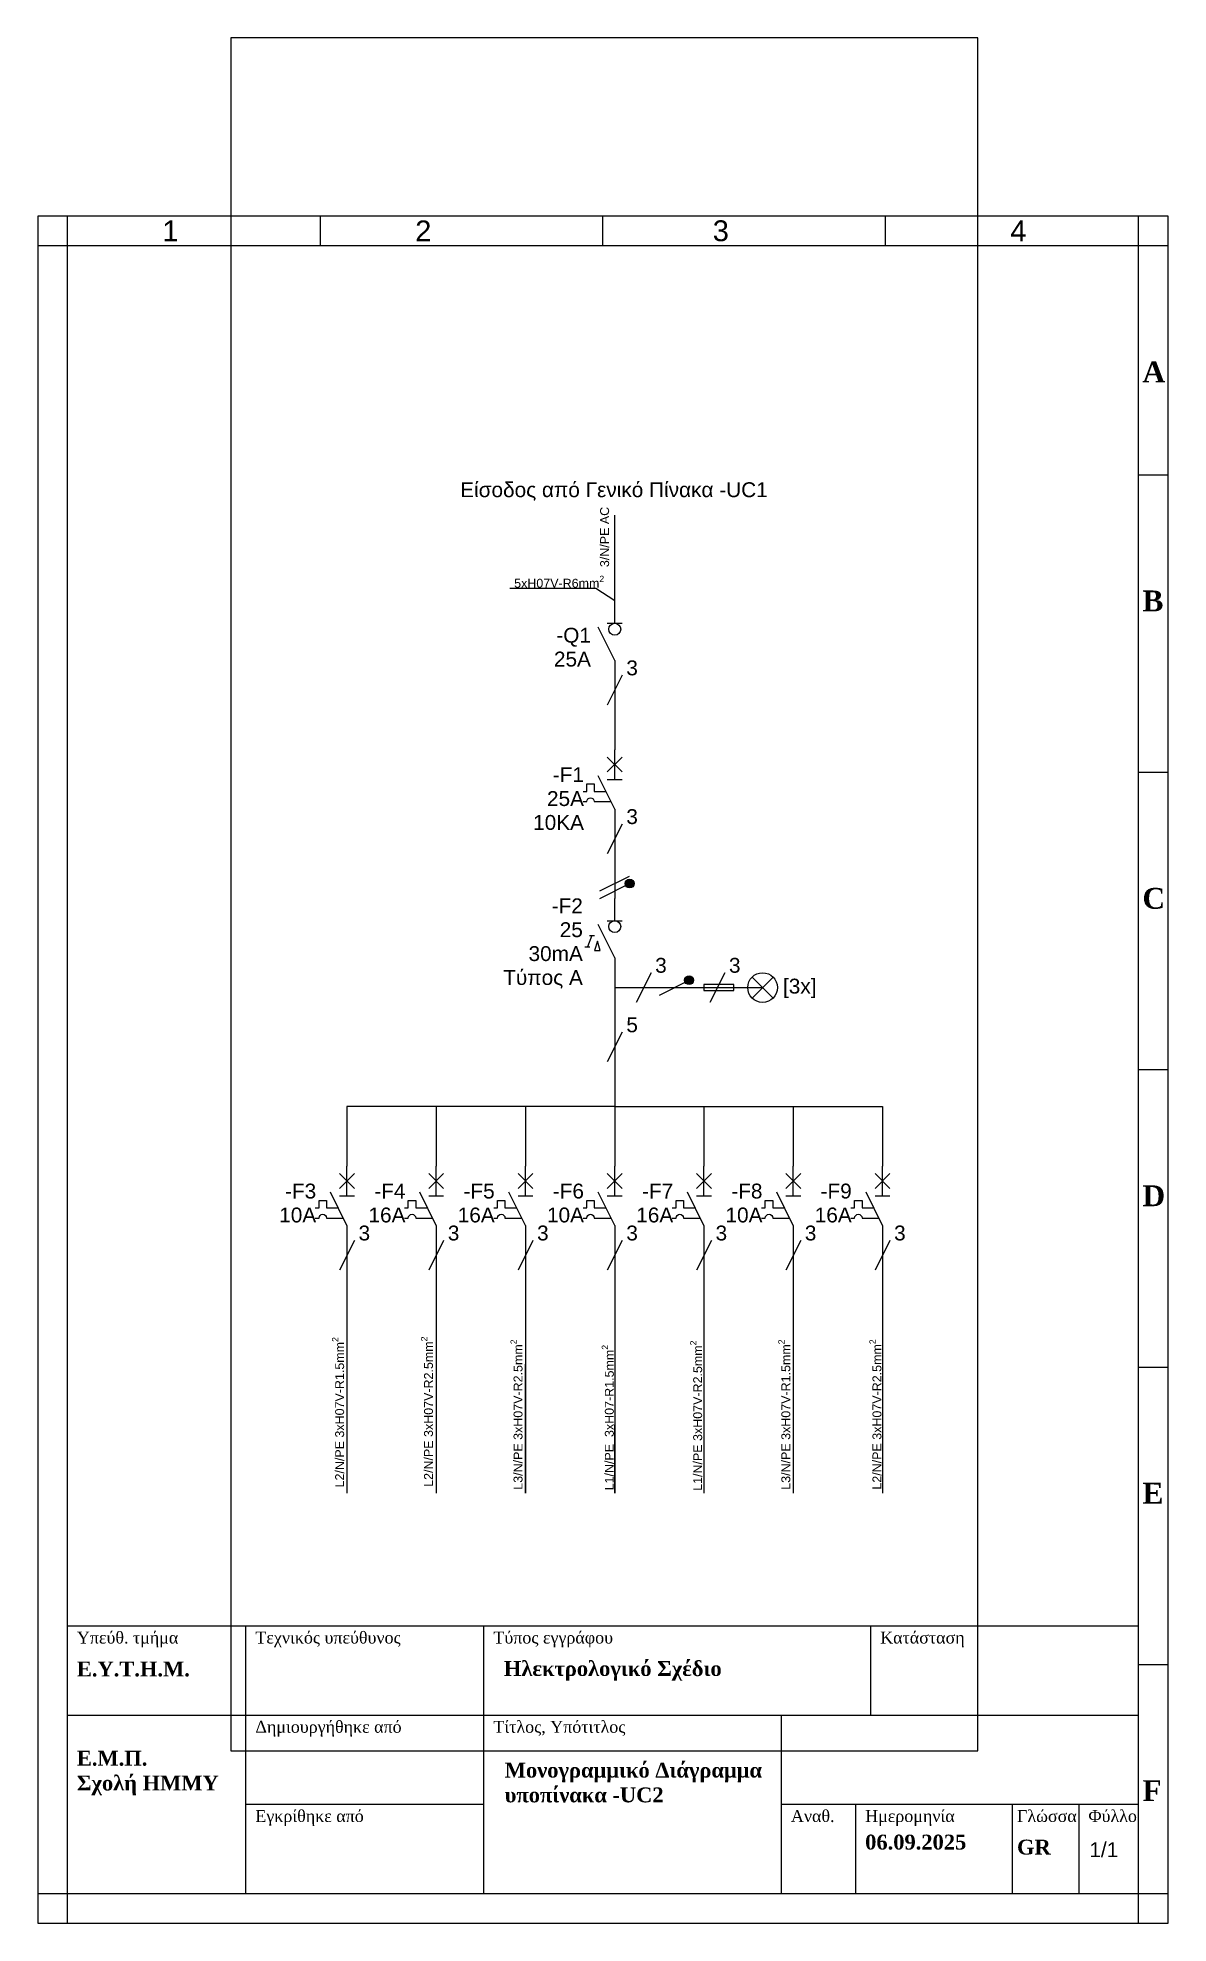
# Paper-space layout 'Layout2-A4' of a CAD drawing. Header units: millimetres. Extents: x 15 to 205, y 5 to 322.
# The model-space entities are those that its viewports show. They can reach past a viewport. Long polylines and large blocks are cut down to what shows.
import ezdxf
from ezdxf.enums import TextEntityAlignment as Align

# ---------------------------------------------------------------- set-up
doc = ezdxf.new("R2010")
doc.units = ezdxf.units.MM
doc.layers.get('0').update_dxf_attribs({"color": 250})
doc.layers.add('Layer1', color=10, linetype='Continuous', plot=False)
doc.styles.get("Standard").update_dxf_attribs({"font": 'arial.ttf'})
doc.styles.add('TextBlock', font='timesbd.ttf', dxfattribs={"height": 2.5})
doc.styles.add('TitleBlock', font='times.ttf', dxfattribs={"height": 2})

# ---------------------------------------------------------------- blocks, each defined once
blk = doc.blocks.new('Disconnectors')
at = {"linetype": 'Continuous'}
for p, q in [((0, -3.75), (0, 0)), ((-1.25, -3.75), (1.25, -3.75))]:
    blk.add_line(p, q, dxfattribs=at)
for q in [(-2.77, -4.4), (0, -15)]:
    blk.add_line((0, -10), q)
blk.add_circle((0, -4.75), 1, dxfattribs=at)
for tag, p in [('REF', (-4, -7.01)), ('IN', (-4, -11.02))]:
    blk.add_attdef(tag, text='', height=2.5, dxfattribs=at).set_placement(p, align=Align.RIGHT)
blk = doc.blocks.new('Protection')
at = {"linetype": 'Continuous'}
for p, q in [((0, -5), (0, 0)), ((-1.25, -5), (1.25, -5))]:
    blk.add_line(p, q, dxfattribs=at)
for p, q in [((-1.25, -1.25), (1.25, -3.75)), ((-1.25, -3.75), (1.25, -1.25)), ((0, -10), (-2.77, -4.4)), ((0, -10), (0, -15))]:
    blk.add_line(p, q)
blk.add_lwpolyline([(-5.32, -7.01), (-4.69, -7.01), (-4.69, -5.76), (-3.44, -5.76), (-3.44, -7.01), (-1.48, -7.01)])
blk.add_lwpolyline([(-5.32, -8.73), (-4.69, -8.73, -1), (-3.44, -8.73), (-0.63, -8.73)], format="xyb")
for tag, p in [('REF', (-5.17, -5.45)), ('IN', (-5.17, -9.47)), ('IC', (-5.17, -13.48))]:
    blk.add_attdef(tag, text='', height=2.5, dxfattribs=at).set_placement(p, align=Align.RIGHT)
blk = doc.blocks.new('RCD')
h = blk.add_hatch(color=256)
h.dxf.hatch_style = 1
edge = h.paths.add_edge_path()
edge.add_arc((2.5, 2.5), 0.75, 0, 360)
for p, q in [((-2.5, 1.25), (2.5, 3.75)), ((-2.5, 0), (2.5, 2.5)), ((0, -10), (-2.77, -4.4)), ((0, -10), (0, -15))]:
    blk.add_line(p, q)
at = {"linetype": 'Continuous'}
for p, q in [((0, -3.75), (0, 0)), ((-3.82, -6.25), (-4.6, -8.12)), ((-4.22, -6.25), (-3.42, -6.25)), ((-1.25, -3.75), (1.25, -3.75)), ((-5, -8.12), (-4.2, -8.12))]:
    blk.add_line(p, q, dxfattribs=at)
blk.add_lwpolyline([(-2.42, -8.75), (-2.92, -7.19), (-3.42, -8.75)], close=True, dxfattribs=at)
blk.add_circle((2.5, 2.5), 0.75)
blk.add_circle((0, -4.75), 1, dxfattribs=at)
for tag, p in [('REF', (-5.36, -2.5)), ('IN', (-5.36, -6.51)), ('IND', (-5.36, -10.53)), ('TYPE', (-5.36, -14.55))]:
    blk.add_attdef(tag, text='', height=2.5, dxfattribs=at).set_placement(p, align=Align.RIGHT)
blk = doc.blocks.new('MultiObjects')
at = {"linetype": 'Continuous'}
blk.add_line((1.25, 2.5), (-1.25, -2.5), dxfattribs=at)
blk.add_attdef('N', (1.95, 2.5), '', height=2.5, dxfattribs=at)
blk = doc.blocks.new('MultiLines')
h = blk.add_hatch(color=256)
h.dxf.hatch_style = 1
edge = h.paths.add_edge_path()
edge.add_arc((2.5, 1.25), 0.75, 0, 360)
blk.add_line((-2.5, -1.25), (2.5, 1.25))
blk.add_circle((2.5, 1.25), 0.75)
blk = doc.blocks.new('Lamp')
at = {"linetype": 'Continuous'}
for p, q in [((-1.77, 1.77), (1.77, -1.77)), ((1.77, 1.77), (-1.77, -1.77))]:
    blk.add_line(p, q, dxfattribs=at)
blk.add_circle((0, 0), 2.5, dxfattribs=at)
blk.add_attdef('REF', text='', height=2.5, dxfattribs=at).set_placement((-3.37, -1.06), align=Align.RIGHT)
blk.add_attdef('TEXT', (3.9, -1.06), '', height=2.5, dxfattribs=at)

msp = doc.modelspace()

# ---------------------------------------------------------------- linework, layer by layer
at = {"color": 0}
for p, q in [((2777.65, 1636.19), (2777.65, 1650.6)), ((2774.5, 1638.3), (2763.9, 1638.3)), ((2777.65, 1636.19), (2774.5, 1638.3)), ((2777.65, 1621.19), (2777.65, 1611.19)), ((2777.65, 1596.19), (2777.65, 1586.19)), ((2777.65, 1571.19), (2777.65, 1561.19)), ((2777.65, 1571.19), (2787.65, 1571.19)), ((2787.65, 1571.19), (2792.65, 1571.19)), ((2792.65, 1571.19), (2797.65, 1571.19)), ((2797.65, 1571.19), (2802.5, 1571.19)), ((2777.65, 1561.19), (2777.65, 1551.19))]:
    msp.add_line(p, q, dxfattribs=at)
for p, q in [((2763.9, 1638.3), (2760, 1638.3)), ((2797.65, 1571.69), (2792.65, 1571.69)), ((2792.65, 1571.69), (2792.65, 1571.19)), ((2792.65, 1571.19), (2792.65, 1570.69)), ((2792.65, 1570.69), (2797.65, 1570.69)), ((2797.65, 1571.19), (2797.65, 1571.69)), ((2797.65, 1570.69), (2797.65, 1571.19)), ((2747.65, 1551.19), (2732.65, 1551.19)), ((2732.65, 1551.19), (2732.65, 1546.19)), ((2762.65, 1551.19), (2747.65, 1551.19)), ((2747.65, 1551.19), (2747.65, 1541.19)), ((2777.65, 1551.19), (2762.65, 1551.19)), ((2762.65, 1551.19), (2762.65, 1541.19)), ((2777.65, 1551.19), (2792.65, 1551.19)), ((2777.65, 1551.19), (2777.65, 1541.19)), ((2792.65, 1551.19), (2807.65, 1551.19)), ((2792.65, 1551.19), (2792.65, 1541.19)), ((2807.65, 1551.19), (2822.65, 1551.19)), ((2807.65, 1551.19), (2807.65, 1541.19)), ((2822.65, 1551.19), (2822.65, 1541.19)), ((2732.65, 1546.19), (2732.65, 1541.19)), ((2732.65, 1526.19), (2732.65, 1486.19)), ((2747.65, 1526.19), (2747.65, 1486.19)), ((2762.65, 1526.19), (2762.65, 1486.19)), ((2777.65, 1526.19), (2777.65, 1486.19)), ((2792.65, 1526.19), (2792.65, 1486.19)), ((2807.65, 1526.19), (2807.65, 1486.19)), ((2822.65, 1526.19), (2822.65, 1486.19)), ((2762.65, 1486.19), (2762.65, 1507.9)), ((2777.65, 1486.19), (2777.65, 1497.7))]:
    msp.add_line(p, q)
at = {"color": 240, "true_color": 0xed1f24}
msp.add_line((2732.65, 1511.19), (2732.65, 1511.19), dxfattribs=at)

# ---------------------------------------------------------------- block references
for name, p, values in [('Disconnectors', (2777.65, 1636.19), {'REF': '-Q1', 'IN': '25A'}), ('MultiObjects', (2777.65, 1621.19), {'N': '3'}), ('Protection', (2777.65, 1611.19), {'REF': '-F1', 'IN': '25A', 'IC': '10KA'}), ('MultiObjects', (2777.65, 1596.19), {'N': '3'}), ('RCD', (2777.65, 1586.19), {'REF': '-F2', 'IN': '25', 'IND': '30mA', 'TYPE': 'Τύπος Α'}), ('MultiObjects', (2782.5, 1571.19), {'N': '3'}), ('MultiObjects', (2794.9, 1571.19), {'N': '3'}), ('MultiObjects', (2777.65, 1561.19), {'N': '5'}), ('Protection', (2732.65, 1541.19), {'REF': '-F3', 'IN': '10A'}), ('Protection', (2747.65, 1541.19), {'REF': '-F4', 'IN': '16A'}), ('Protection', (2762.65, 1541.19), {'REF': '-F5', 'IN': '16A'}), ('Protection', (2777.65, 1541.19), {'REF': '-F6', 'IN': '10A'}), ('Protection', (2792.65, 1541.19), {'REF': '-F7', 'IN': '16A'}), ('Protection', (2807.65, 1541.19), {'REF': '-F8', 'IN': '10A'}), ('Protection', (2822.65, 1541.19), {'REF': '-F9', 'IN': '16A'}), ('MultiObjects', (2732.65, 1526.19), {'N': '3'}), ('MultiObjects', (2747.65, 1526.19), {'N': '3'}), ('MultiObjects', (2762.65, 1526.19), {'N': '3'}), ('MultiObjects', (2777.65, 1526.19), {'N': '3'}), ('MultiObjects', (2792.65, 1526.19), {'N': '3'}), ('MultiObjects', (2807.65, 1526.19), {'N': '3'}), ('MultiObjects', (2822.65, 1526.19), {'N': '3'})]:
    msp.add_blockref(name, p, dxfattribs=at).add_auto_attribs(values)
for name, p in [('MultiLines', (2787.65, 1571.19)), ('Lamp', (2802.5, 1571.19))]:
    msp.add_blockref(name, p, dxfattribs=at)

# ---------------------------------------------------------------- texts
at = {"color": 0, "char_height": 2.5, "attachment_point": 1}
for s, width, insert in [('Είσοδος από Γενικό Πίνακα -UC1', 62.2, (2751.68, 1656.14)), ('[3x]', 5.9, (2805.93, 1572.69))]:
    msp.add_mtext_dynamic_manual_height_columns(s, width=width, gutter_width=12.5, heights=[0], dxfattribs=dict(at, insert=insert))
at = {"color": 0, "char_height": 1.5, "attachment_point": 1, "rotation": 90}
for s, width, heights, insert in [('3/N/PE AC', 25, [0], (2775.2, 1641.88)), ('\\A1;L2/N/PE 3xH07V-R1.5mm{\\H0.7x;\\S2^ ;}', 48.5849, [10.94], (2730.16, 1487.17)), ('\\A1;L2/N/PE 3xH07V-R2.5mm{\\H0.7x;\\S2^ ;}', 26.1, [0], (2745.09, 1487.27)), ('\\A1;L3/N/PE 3xH07V-R1.5mm{\\H0.7x;\\S2^ ;}', 49.9163, [0], (2805.14, 1486.78)), ('\\A1;L2/N/PE 3xH07V-R2.5mm{\\H0.7x;\\S2^ ;}', 47.5, [0], (2820.46, 1486.8)), ('\\A1;L1/N/PE 3xH07V-R2.5mm{\\H0.7x;\\S2^ ;}', 25.4, [0], (2790.33, 1486.6))]:
    msp.add_mtext_dynamic_manual_height_columns(s, width=width, gutter_width=12.5, heights=heights, dxfattribs=dict(at, insert=insert))
at = {"insert": (2760.75, 1640.43), "char_height": 1.5, "attachment_point": 1}
msp.add_mtext_dynamic_manual_height_columns('\\A1;5xH07V-R6mm{\\H0.7x;\\S2^ ;}', width=9.4, gutter_width=12.5, heights=[0], dxfattribs=at)
at = {"char_height": 1.5, "attachment_point": 1, "rotation": 90}
for s, width, insert in [('\\A1;L3/N/PE 3xH07V-R2.5mm{\\H0.7x;\\S2^ ;}', 27.494, (2760.14, 1486.78)), ('\\A1;L1/N/PE  3xH07-R1.5mm{\\H0.7x;\\S2^ ;}', 40.5, (2775.48, 1486.68))]:
    msp.add_mtext_dynamic_manual_height_columns(s, width=width, gutter_width=12.5, heights=[0], dxfattribs=dict(at, insert=insert))

psp = doc.layouts.new('Layout2-A4')

# ---------------------------------------------------------------- linework, layer by layer
for p, q in [((15, 292), (15, 5)), ((20, 55), (20, 292))]:
    psp.add_line(p, q)
at = {"linetype": 'Continuous'}
for p, q in [((62.5, 287), (62.5, 292)), ((110, 287), (110, 292)), ((157.5, 287), (157.5, 292)), ((200, 5), (200, 292)), ((205, 287), (15, 287)), ((200, 248.5), (205, 248.5)), ((200, 198.5), (205, 198.5)), ((200, 148.5), (205, 148.5)), ((200, 98.5), (205, 98.5)), ((20, 5), (20, 55)), ((20, 55), (200, 55)), ((50, 10), (50, 55)), ((90, 10), (90, 55)), ((155, 40), (155, 55)), ((200, 48.5), (205, 48.5)), ((20, 40), (200, 40)), ((140, 10), (140, 40)), ((50, 25), (90, 25)), ((140, 25), (200, 25)), ((152.48, 10), (152.48, 25)), ((178.84, 10), (178.84, 25)), ((190, 10), (190, 25)), ((15, 10), (205, 10))]:
    psp.add_line(p, q, dxfattribs=at)
psp.add_lwpolyline([(15, 5), (205, 5), (205, 292), (15, 292)], dxfattribs=at)

# ---------------------------------------------------------------- texts
at = {"linetype": 'Continuous', "char_height": 3.5, "attachment_point": 5}
for s, insert in [('1', (37.3, 289.5)), ('2', (79.8, 289.5)), ('3', (129.8, 289.5)), ('4', (179.8, 289.5))]:
    psp.add_mtext_dynamic_manual_height_columns(s, width=50, gutter_width=12.5, heights=[0], dxfattribs=dict(at, insert=insert))
at = {"linetype": 'Continuous', "attachment_point": 1}
for s, width, gutter_width, insert, char_height, style in [('Α', 5, 12.5, (200.66, 267.55), 3.5, 'TextBlock'), ('B', 5, 12.5, (200.66, 229.05), 3.5, 'TextBlock'), ('C', 5, 12.5, (200.66, 179.05), 3.5, 'TextBlock'), ('D', 5, 12.5, (200.66, 129.05), 3.5, 'TextBlock'), ('E', 5, 12.5, (200.66, 79.05), 3.5, 'TextBlock'), ('Υπεύθ. τμήμα', 27.6031, 10, (21.58, 54.03), 2, 'TitleBlock'), ('Τεχνικός υπεύθυνος', 27.6031, 10, (51.58, 54.03), 2, 'TitleBlock'), ('Τύπος εγγράφου', 27.6031, 10, (91.58, 54.03), 2, 'TitleBlock'), ('Κατάσταση', 27.6031, 10, (156.58, 54.03), 2, 'TitleBlock'), ('Ε.Υ.Τ.Η.Μ.', 19.7949, 12.5, (21.58, 49), 2.5, 'TextBlock'), ('Δημιουργήθηκε από', 27.6031, 10, (51.58, 39.03), 2, 'TitleBlock'), ('Τίτλος, Υπότιτλος ', 27.6031, 10, (91.58, 39.03), 2, 'TitleBlock'), ('Ε.Μ.Π.\\PΣχολή ΗΜΜΥ', 25.8676, 12.5, (21.58, 34), 2.5, 'TextBlock'), ('F', 5, 12.5, (200.66, 29.05), 3.5, 'TextBlock'), ('Εγκρίθηκε από', 27.6031, 10, (51.58, 24.03), 2, 'TitleBlock'), ('Αναθ.', 27.6031, 10, (141.58, 24.03), 2, 'TitleBlock'), ('Ημερομηνία', 27.6031, 10, (154.06, 24.03), 2, 'TitleBlock'), ('Γλώσσα', 27.6031, 10, (179.58, 24.03), 2, 'TitleBlock'), ('Φύλλο', 27.6031, 10, (191.58, 24.03), 2, 'TitleBlock'), ('GR', 10.4238, 12.5, (179.58, 19.06), 2.5, 'TextBlock')]:
    psp.add_mtext_dynamic_manual_height_columns(s, width=width, gutter_width=gutter_width, heights=[0], dxfattribs=dict(at, insert=insert, char_height=char_height, style=style))
at = {"linetype": 'Continuous', "char_height": 2.5, "attachment_point": 1, "style": 'TextBlock'}
for s, insert in [('Ηλεκτρολογικό Σχέδιο', (93.34, 49.08)), ('Μονογραμμικό Διάγραμμα \\Pυποπίνακα -UC2', (93.49, 32)), ('06.09.2025', (154.06, 19.9))]:
    psp.add_mtext(s, dxfattribs=dict(at, insert=insert))
at = {"color": 0, "insert": (191.73, 18.62), "char_height": 2.5, "attachment_point": 1}
psp.add_mtext_dynamic_manual_height_columns('1/1', width=15, gutter_width=12.5, heights=[0], dxfattribs=at)

# ---------------------------------------------------------------- viewports
at = {"layer": 'Layer1', "color": 240, "true_color": 0xed1f24}
psp.add_viewport(center=(110.22, 177.99), size=(125.55, 287.977), view_center_point=(2775.9, 1586.89), view_height=287.977, dxfattribs=at)

doc.saveas('drawing.dxf')
